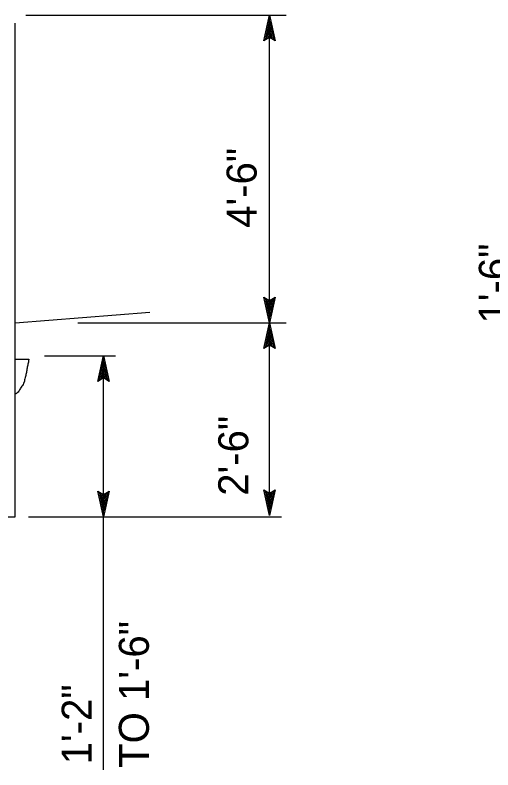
# Model space of a CAD drawing. Extents: x -894 to 866, y -472 to 714.
# Drawn here: x 349.7 to 461.1, y -70 to 105.9 of the extents above; entities that cross this region are included whole.
import ezdxf

# ---------------------------------------------------------------- set-up
doc = ezdxf.new("R2010")
doc.units = 0
for name, color, linetype in [('mc_FENCE', 7, 'Continuous'), ('mc_FENCE-anno', 7, 'Continuous'), ('rd_PROFILE-OG', 7, 'Continuous')]:
    doc.layers.add(name, color=color, linetype=linetype)

msp = doc.modelspace()

# ---------------------------------------------------------------- linework, layer by layer
at = {"layer": 'mc_FENCE'}
for p, q in [((349.69, -11.03), (349.69, 104.05)), ((349.74, 25.7), (352.87, 25.7)), ((345.69, -11.03), (349.69, -11.03))]:
    msp.add_line(p, q, dxfattribs=at)
msp.add_spline([(352.87, 25.7), (352.78, 25.06), (352.59, 24.14), (352.41, 23.12), (352.23, 22.2), (351.95, 21.19), (351.86, 20.64), (351.4, 19.63), (350.84, 18.8), (350.2, 17.88), (349.74, 17.6)], degree=3, dxfattribs=at)
at = {"layer": 'mc_FENCE-anno'}
for p, q in [((352.21, 105.94), (412.87, 105.94)), ((407.69, 99.94), (409.03, 105.94)), ((409.03, 105.94), (409.03, 105.94)), ((409.03, 105.94), (410.36, 99.94)), ((409.03, 34.21), (409.03, 105.94)), ((408.04, 100.16), (409.02, 104.56)), ((409.03, 104.55), (410, 100.18)), ((408.4, 100.39), (409.02, 103.18)), ((409.02, 103.18), (409.65, 100.35)), ((409.03, 100.74), (407.69, 99.94)), ((408.75, 100.57), (409.02, 101.8)), ((409.02, 101.8), (409.29, 100.59)), ((410.36, 99.94), (409.03, 100.74)), ((407.69, 99.94), (407.69, 99.94)), ((410.36, 99.94), (410.36, 99.94)), ((409.03, 34.21), (407.7, 40.21)), ((407.7, 40.21), (407.7, 40.21)), ((407.7, 40.21), (409.03, 39.41)), ((409.02, 35.6), (408.05, 39.98)), ((409.03, 36.98), (408.4, 39.8)), ((409.03, 38.36), (408.76, 39.57)), ((409.03, 39.41), (410.36, 40.21)), ((410.36, 40.21), (409.03, 34.21)), ((410.01, 40), (409.03, 35.59)), ((409.65, 39.76), (409.03, 36.98)), ((409.3, 39.59), (409.03, 38.36)), ((410.36, 40.21), (410.36, 40.21)), ((364.29, 34.21), (412.87, 34.21)), ((407.69, 28.21), (409.03, 34.21)), ((407.69, 28.21), (409.03, 34.21)), ((409.03, -10.71), (409.03, 34.21)), ((409.03, 34.21), (409.03, 34.21)), ((409.03, 34.21), (409.03, 34.21)), ((409.03, 34.21), (410.36, 28.21)), ((409.03, 34.21), (409.03, 34.21)), ((409.03, 34.21), (410.36, 28.21)), ((408.04, 28.43), (409.02, 32.83)), ((408.04, 28.43), (409.02, 32.83)), ((409.03, 32.82), (410, 28.45)), ((409.03, 32.82), (410, 28.45)), ((408.4, 28.66), (409.02, 31.45)), ((408.4, 28.66), (409.02, 31.45)), ((408.75, 28.84), (409.02, 30.07)), ((408.75, 28.84), (409.02, 30.07)), ((409.02, 31.45), (409.65, 28.62)), ((409.02, 31.45), (409.65, 28.62)), ((409.02, 30.07), (409.29, 28.86)), ((409.02, 30.07), (409.29, 28.86)), ((409.03, 29.01), (407.69, 28.21)), ((409.03, 29.01), (407.69, 28.21)), ((407.69, 28.21), (407.69, 28.21)), ((407.69, 28.21), (407.69, 28.21)), ((410.36, 28.21), (409.03, 29.01)), ((410.36, 28.21), (409.03, 29.01)), ((410.36, 28.21), (410.36, 28.21)), ((410.36, 28.21), (410.36, 28.21)), ((356.54, 26.55), (373.07, 26.55)), ((368.96, 20.57), (370.3, 26.57)), ((370.3, -70), (370.3, 26.57)), ((370.3, 26.57), (370.3, 26.57)), ((370.3, 26.57), (371.63, 20.57)), ((369.31, 20.79), (370.3, 25.19)), ((370.3, 25.18), (371.27, 20.81)), ((369.67, 21.02), (370.3, 23.81)), ((370.3, 23.81), (370.92, 20.99)), ((370.3, 21.37), (368.96, 20.57)), ((370.02, 21.2), (370.3, 22.43)), ((370.3, 22.43), (370.56, 21.22)), ((371.63, 20.57), (370.3, 21.37)), ((368.96, 20.57), (368.96, 20.57)), ((371.63, 20.57), (371.63, 20.57)), ((370.3, -11.03), (368.97, -5.03)), ((368.97, -5.03), (368.97, -5.03)), ((368.97, -5.03), (370.3, -5.83)), ((370.3, -9.64), (369.33, -5.27)), ((370.3, -5.83), (371.64, -5.03)), ((371.64, -5.03), (370.3, -11.03)), ((371.28, -5.25), (370.3, -9.65)), ((371.64, -5.03), (371.64, -5.03)), ((409.03, -10.71), (407.7, -4.71)), ((407.7, -4.71), (407.7, -4.71)), ((407.7, -4.71), (409.03, -5.51)), ((409.02, -9.32), (408.05, -4.94)), ((409.03, -7.95), (408.4, -5.12)), ((409.03, -5.51), (410.36, -4.71)), ((410.36, -4.71), (409.03, -10.71)), ((410.01, -4.93), (409.03, -9.33)), ((409.65, -5.16), (409.03, -7.95)), ((410.36, -4.71), (410.36, -4.71)), ((370.3, -8.27), (369.68, -5.45)), ((370.3, -6.89), (370.03, -5.68)), ((370.92, -5.48), (370.3, -8.27)), ((370.58, -5.66), (370.3, -6.89)), ((409.03, -6.57), (408.76, -5.36)), ((409.3, -5.34), (409.03, -6.57)), ((352.8, -11.03), (411.78, -11.03)), ((370.3, -11.03), (370.3, -11.03)), ((409.03, -10.71), (409.03, -10.71))]:
    msp.add_line(p, q, dxfattribs=at)
at = {"layer": 'rd_PROFILE-OG'}
msp.add_line((349.69, 34.19), (381.07, 36.66), dxfattribs=at)

# ---------------------------------------------------------------- texts
at = {"layer": 'mc_FENCE-anno'}
for s, p in [('4\'-6"', (406, 56.35)), ('1\'-6"', (464.8, 34.05)), ('2\'-6"', (404.06, -6.11)), ('TO 1\'-6"', (380.88, -69.54)), ('1\'-2"', (367.55, -68.71))]:
    msp.add_text(s, height=7, rotation=90, dxfattribs=at).set_placement(p)

doc.saveas('drawing.dxf')
